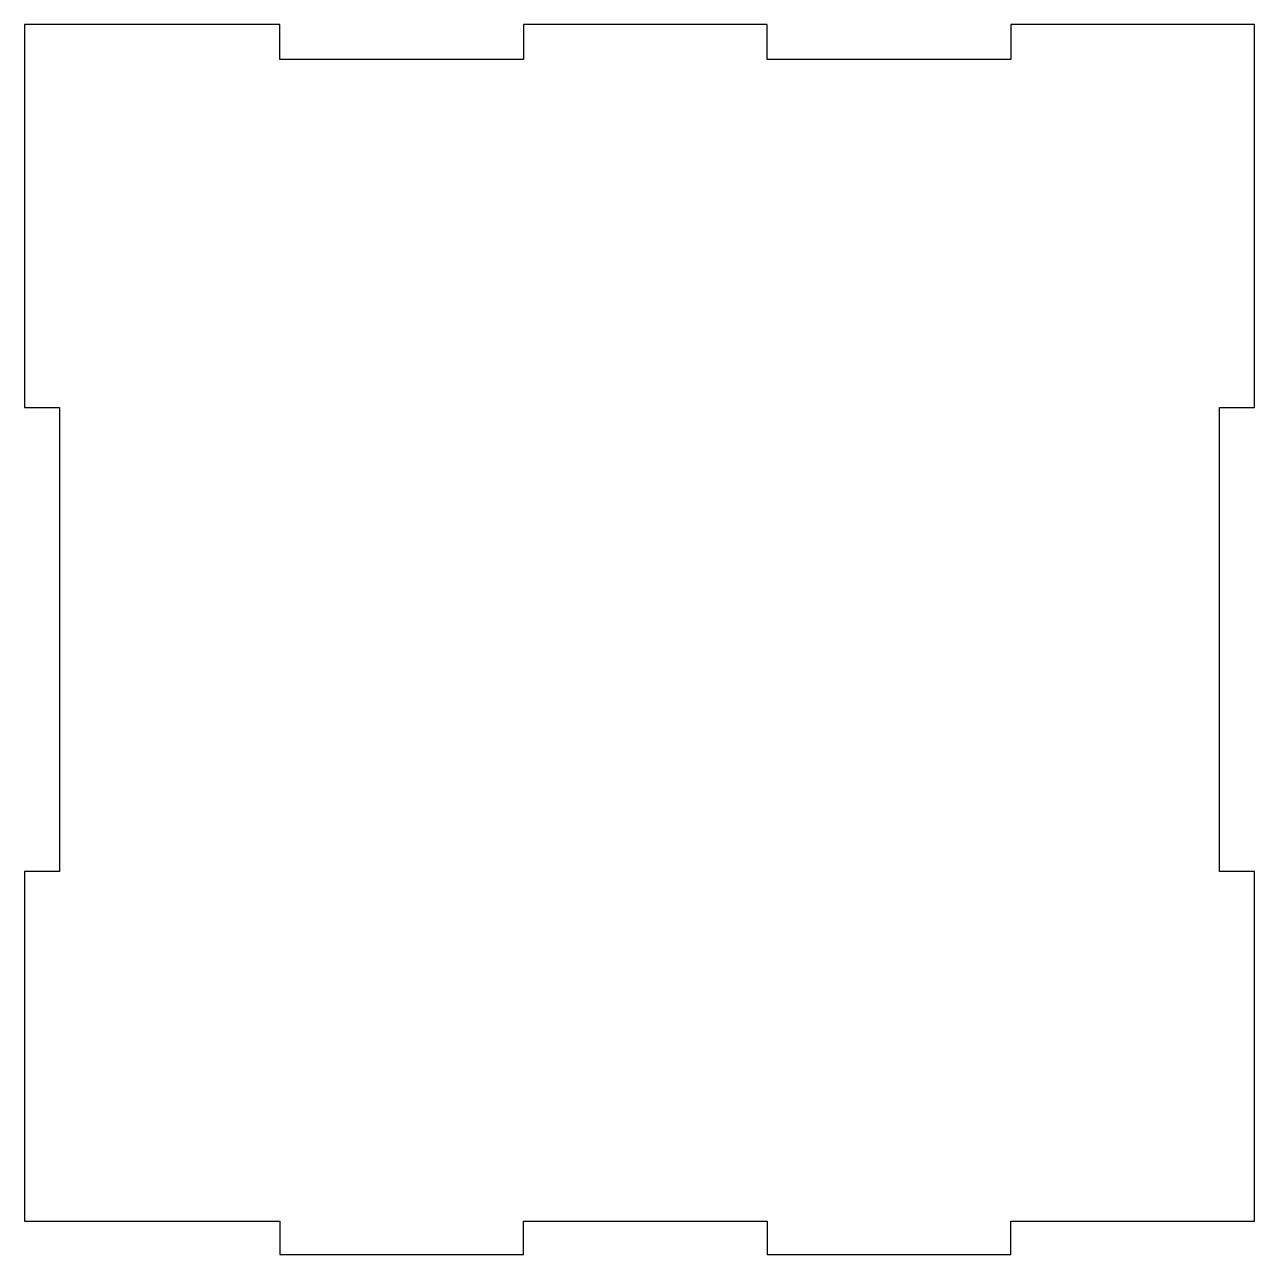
# Model space of a CAD drawing. Header units: millimetres. Extents: x -106 to 106, y -106 to 106.
import ezdxf

# ---------------------------------------------------------------- set-up
doc = ezdxf.new("R2010")
doc.units = ezdxf.units.MM
doc.layers.get('0').update_dxf_attribs({"linetype": 'CONTINUOUS'})

msp = doc.modelspace()

# ---------------------------------------------------------------- linework, layer by layer
msp.add_lwpolyline([(-106, -100.27), (-62, -100.27), (-62, -106), (-20, -106), (-20, -100.27), (22, -100.27), (22, -106), (64, -106), (64, -100.27), (106, -100.27), (106, -40), (100, -40), (100, 40), (106, 40), (106, 106), (64, 106), (64, 100), (22, 100), (22, 106), (-20, 106), (-20, 100), (-62, 100), (-62, 106), (-106, 106), (-106, 40), (-100, 40), (-100, -40), (-106, -40)], close=True)

doc.saveas('drawing.dxf')
